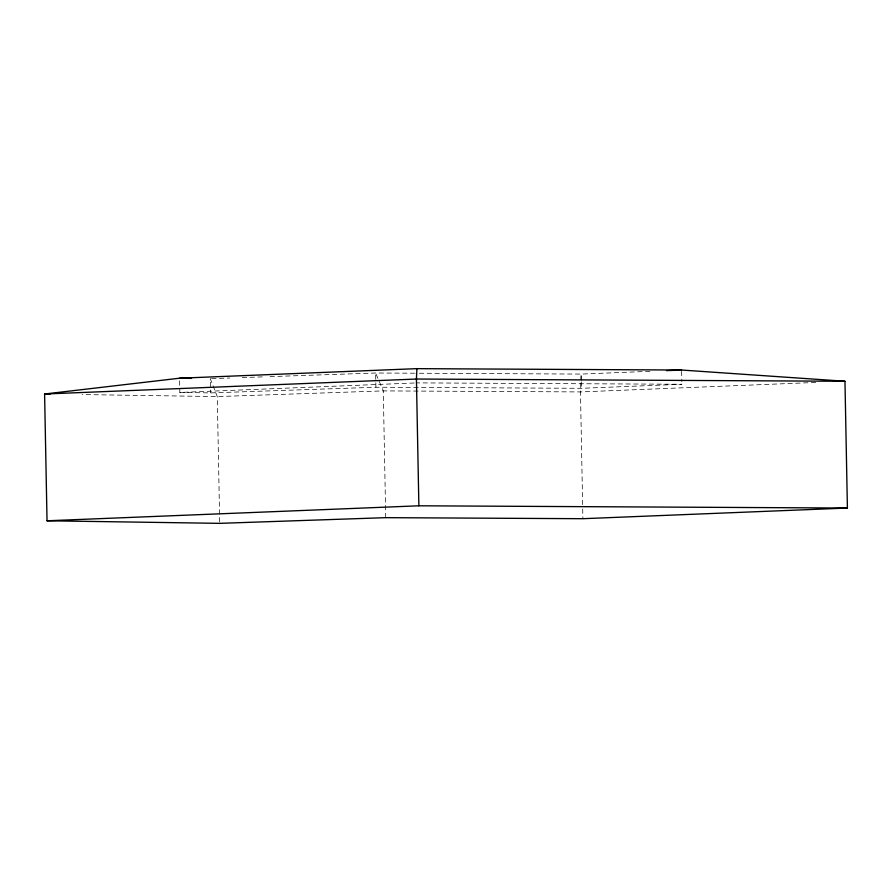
<?xml version="1.0" encoding="UTF-8"?>
<svg xmlns="http://www.w3.org/2000/svg" width="892" height="892" viewBox="0 0 892 892"><rect width="100%" height="100%" fill="white"/><g stroke="black" fill="none" stroke-linecap="round" stroke-linejoin="round"><path stroke-width="0.67" stroke-dasharray="4.46 3.34" d="M649.945 371.306L581.127 374.082L415.906 373.224M179.615 380.806L179.838 392.447L414.401 382.991M179.838 392.447L210.545 392.904L375.911 387.24L581.394 388.31L681.878 384.262L417.177 382.88M815.734 382.445L580.469 391.923L383.281 390.897L217.28 396.583L82.198 394.565M211.66 378.621L229.735 378.007M242.234 377.572L263.084 376.859M270.031 376.625L375.643 373.012L414.512 373.213M681.633 371.328L681.834 381.676M581.249 380.55L581.127 374.082L580.469 391.923L582.688 507.548M581.272 381.843L581.394 388.31M582.71 508.942L582.9 518.698M385.723 517.661L383.281 390.897L375.643 373.012L375.911 387.24M219.688 521.954L217.28 396.583L210.278 378.665L210.545 392.904"/><path stroke-width="1.34" d="M416.91 368.652L416.43 379.033L418.872 505.797L847.4 508.039L844.969 381.263L681.611 370.035L416.91 368.652L179.56 378.208L44.6 394.008L47.031 520.783L219.711 523.348L385.723 517.661L582.9 518.698L847.4 508.039M666.469 370.637L681.611 370.035M47.031 520.783L418.872 505.797M844.969 381.263L416.43 379.033L44.6 394.008L50.175 394.097M179.56 378.208L191.579 378.386"/></g></svg>
